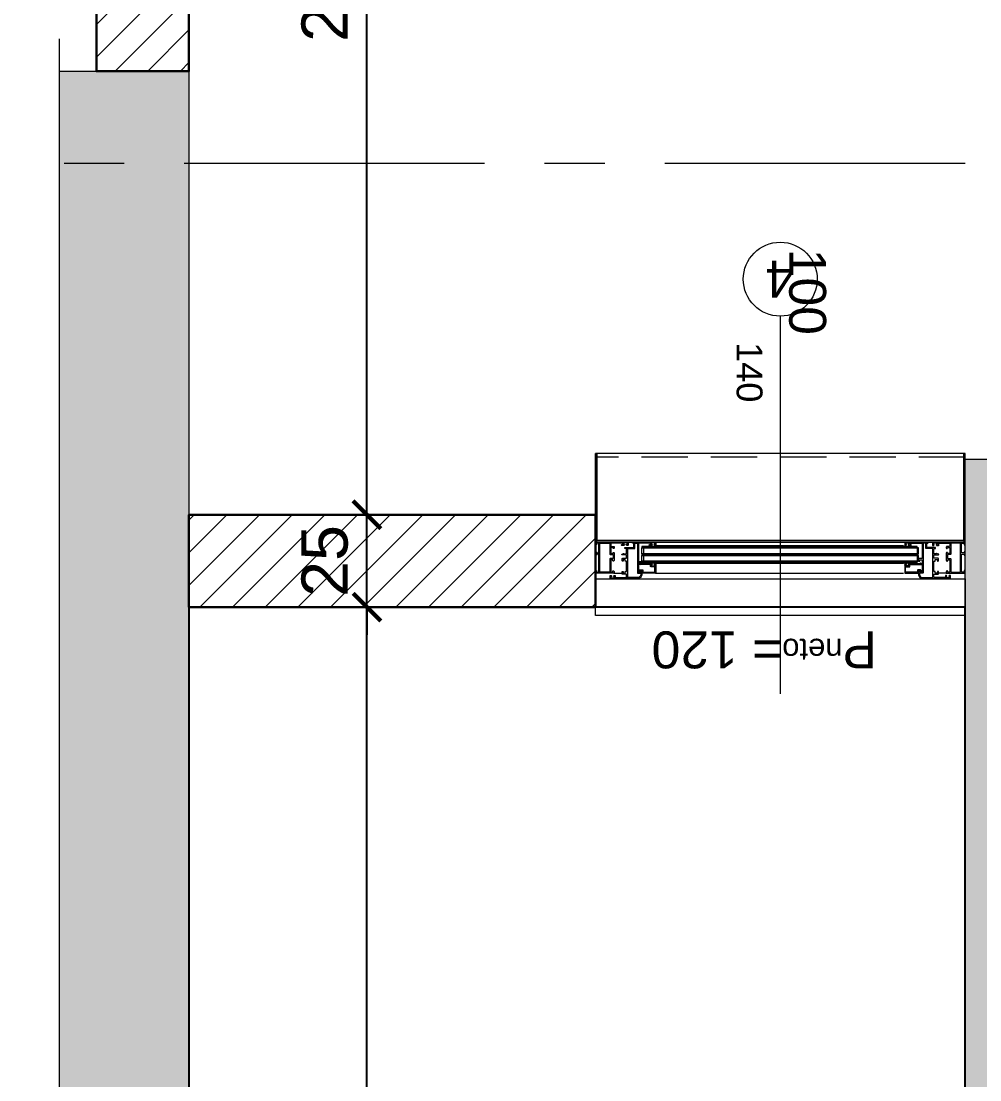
# Model space of a CAD drawing. Header units: centimetres. Extents: x 118247 to 130063, y -55119 to -48278.
# Drawn here: x 121099 to 121358.4, y -53070.2 to -52783.8 of the extents above; entities that cross this region are included whole.
import ezdxf

# ---------------------------------------------------------------- set-up
doc = ezdxf.new("R2010")
doc.units = ezdxf.units.CM
doc.header["$LTSCALE"] = 50
doc.header["$MEASUREMENT"] = 0
for name, pattern in [('AXES', [2, 1.25, -0.25, 0.25, -0.25]), ('CACHE', [0.375, 0.25, -0.125]), ('CONTINU', [0])]:
    doc.linetypes.add(name, pattern=pattern)
doc.layers.get('0').update_dxf_attribs({"color": 8})
for name, color, linetype in [('AXES', 10, 'AXES'), ('BETON COUPE', 3, 'CONTINU'), ('BORD', 5, 'Continuous'), ('COTE 50ème', 1, 'Continuous')]:
    doc.layers.add(name, color=color, linetype=linetype)
for name, color, linetype, lineweight in [('BETON HACHURE', 253, 'Continuous', 13), ('MACONNERIE COUPE', 7, 'Continuous', 30), ('MACONNERIE HACHURE', 253, 'Continuous', 13), ('WINDOWS', 21, 'Continuous', 5)]:
    doc.layers.add(name, color=color, linetype=linetype, lineweight=lineweight)
doc.styles.add('GENERATED_STYLE_1', font='arial.ttf')
doc.styles.add('RS_TXT_50', font='arial.ttf', dxfattribs={"height": 12.5})
doc.dimstyles.new('RS_50CM_LINEAIRE', dxfattribs={"dimscale": 5, "dimtxt": 12.5, "dimasz": 1.5, "dimexe": 1, "dimexo": 2.5, "dimgap": 1, "dimtad": 1, "dimdec": 1, "dimrnd": 0.5, "dimdsep": 46, "dimtxsty": 'RS_TXT_50', "dimblk1": 'ARCHTICK', "dimblk2": 'ARCHTICK', "dimsah": 1, "dimcen": 2.5, "dimdle": 1, "dimclrt": 4, "dimadec": 0, "dimazin": 2, "dimtfac": 1, "dimtdec": 1, "dimtix": 1, "dimtmove": 2, "dimatfit": 3, "dimfxl": 1, "dimtolj": 1, "dimtzin": 0, "dimarcsym": 0})

# ---------------------------------------------------------------- blocks, each defined once
blk = doc.blocks.new('_ArchTick')
at = {"color": 0, "linetype": 'ByBlock', "const_width": 0.15}
blk.add_lwpolyline([(-0.5, -0.5), (0.5, 0.5)], dxfattribs=at)
blk = doc.blocks.new('*D993')
at = {"layer": 'COTE 50ème', "color": 0, "lineweight": -2, "ltscale": 0.5, "transparency": 16777216}
for p, q in [((121057.63, -53139.36), (121057.63, -52792.36)), ((121096.88, -52797.36), (121052.63, -52797.36)), ((121096.88, -53134.36), (121052.63, -53134.36))]:
    blk.add_line(p, q, dxfattribs=at)
at = {"layer": 'Defpoints', "color": 0, "ltscale": 0.5, "transparency": 16777216}
for p in [(121057.63, -52797.36), (121109.38, -52797.36), (121109.38, -53134.36)]:
    blk.add_point(p, dxfattribs=at)
at = {"layer": 'COTE 50ème', "color": 0, "lineweight": -2, "ltscale": 0.5, "transparency": 16777216, "xscale": 7.5, "yscale": 7.5, "zscale": 7.5}
for p, rotation in [((121057.63, -52797.36), 90), ((121057.63, -53134.36), 270)]:
    blk.add_blockref('_ArchTick', p, dxfattribs=dict(at, rotation=rotation))
at = {"layer": 'COTE 50ème', "color": 4, "ltscale": 0.5, "transparency": 16777216, "insert": (121046.24, -52965.86), "char_height": 12.5, "attachment_point": 5, "rotation": 90, "style": 'RS_TXT_50'}
blk.add_mtext('\\A1;337', dxfattribs=at)
blk = doc.blocks.new('*D994')
at = {"layer": 'COTE 50ème', "color": 0, "lineweight": -2, "ltscale": 0.5, "transparency": 16777216}
for p, q in [((121057.63, -52802.36), (121057.63, -52607.36)), ((121106.88, -52612.36), (121052.63, -52612.36)), ((121096.88, -52797.36), (121052.63, -52797.36))]:
    blk.add_line(p, q, dxfattribs=at)
at = {"layer": 'Defpoints', "color": 0, "ltscale": 0.5, "transparency": 16777216}
for p in [(121057.63, -52612.36), (121119.38, -52612.36), (121109.38, -52797.36)]:
    blk.add_point(p, dxfattribs=at)
at = {"layer": 'COTE 50ème', "color": 0, "lineweight": -2, "ltscale": 0.5, "transparency": 16777216, "xscale": 7.5, "yscale": 7.5, "zscale": 7.5}
for p, rotation in [((121057.63, -52612.36), 90), ((121057.63, -52797.36), 270)]:
    blk.add_blockref('_ArchTick', p, dxfattribs=dict(at, rotation=rotation))
at = {"layer": 'COTE 50ème', "color": 4, "ltscale": 0.5, "transparency": 16777216, "insert": (121046.25, -52704.86), "char_height": 12.5, "attachment_point": 5, "rotation": 90, "style": 'RS_TXT_50'}
blk.add_mtext('\\A1;185', dxfattribs=at)
blk = doc.blocks.new('*D1058')
at = {"layer": 'COTE 50ème', "color": 0, "lineweight": -2, "ltscale": 0.5, "transparency": 16777216}
for p, q in [((121192.55, -53237.36), (121192.55, -52937.36)), ((121165.38, -52942.36), (121197.55, -52942.36)), ((121179.95, -53232.36), (121197.55, -53232.36))]:
    blk.add_line(p, q, dxfattribs=at)
at = {"layer": 'Defpoints', "color": 0, "ltscale": 0.5, "transparency": 16777216}
for p in [(121152.88, -52942.36), (121192.55, -52942.36), (121167.45, -53232.36)]:
    blk.add_point(p, dxfattribs=at)
at = {"layer": 'COTE 50ème', "color": 0, "lineweight": -2, "ltscale": 0.5, "transparency": 16777216, "xscale": 7.5, "yscale": 7.5, "zscale": 7.5}
for p, rotation in [((121192.55, -52942.36), 90), ((121192.55, -53232.36), 270)]:
    blk.add_blockref('_ArchTick', p, dxfattribs=dict(at, rotation=rotation))
at = {"layer": 'COTE 50ème', "color": 4, "ltscale": 0.5, "transparency": 16777216, "insert": (121181.17, -53087.36), "char_height": 12.5, "attachment_point": 5, "rotation": 90, "style": 'RS_TXT_50'}
blk.add_mtext('\\A1;290', dxfattribs=at)
blk = doc.blocks.new('*D1059')
at = {"layer": 'COTE 50ème', "color": 0, "lineweight": -2, "ltscale": 0.5, "transparency": 16777216}
for p, q in [((121192.55, -52917.36), (121192.55, -52909.86)), ((121170.24, -52917.36), (121197.55, -52917.36)), ((121192.55, -52942.36), (121192.55, -52917.36)), ((121165.38, -52942.36), (121197.55, -52942.36)), ((121192.55, -52942.36), (121192.55, -52949.86))]:
    blk.add_line(p, q, dxfattribs=at)
at = {"layer": 'Defpoints', "color": 0, "ltscale": 0.5, "transparency": 16777216}
for p in [(121157.74, -52917.36), (121192.55, -52917.36), (121152.88, -52942.36)]:
    blk.add_point(p, dxfattribs=at)
at = {"layer": 'COTE 50ème', "color": 0, "lineweight": -2, "ltscale": 0.5, "transparency": 16777216, "xscale": 7.5, "yscale": 7.5, "zscale": 7.5}
for p, rotation in [((121192.55, -52917.36), 270), ((121192.55, -52942.36), 90)]:
    blk.add_blockref('_ArchTick', p, dxfattribs=dict(at, rotation=rotation))
at = {"layer": 'COTE 50ème', "color": 4, "ltscale": 0.5, "transparency": 16777216, "insert": (121181.17, -52929.86), "char_height": 12.5, "attachment_point": 5, "rotation": 90, "style": 'RS_TXT_50'}
blk.add_mtext('\\A1;25', dxfattribs=at)
blk = doc.blocks.new('*D1060')
at = {"layer": 'COTE 50ème', "color": 0, "lineweight": -2, "ltscale": 0.5, "transparency": 16777216}
for p, q in [((121192.55, -52922.36), (121192.55, -52627.36)), ((121180.76, -52632.36), (121197.55, -52632.36)), ((121170.24, -52917.36), (121197.55, -52917.36))]:
    blk.add_line(p, q, dxfattribs=at)
at = {"layer": 'Defpoints', "color": 0, "ltscale": 0.5, "transparency": 16777216}
for p in [(121168.26, -52632.36), (121192.55, -52632.36), (121157.74, -52917.36)]:
    blk.add_point(p, dxfattribs=at)
at = {"layer": 'COTE 50ème', "color": 0, "lineweight": -2, "ltscale": 0.5, "transparency": 16777216, "xscale": 7.5, "yscale": 7.5, "zscale": 7.5}
for p, rotation in [((121192.55, -52632.36), 90), ((121192.55, -52917.36), 270)]:
    blk.add_blockref('_ArchTick', p, dxfattribs=dict(at, rotation=rotation))
at = {"layer": 'COTE 50ème', "color": 4, "ltscale": 0.5, "transparency": 16777216, "insert": (121181.17, -52774.86), "char_height": 12.5, "attachment_point": 5, "rotation": 90, "style": 'RS_TXT_50'}
blk.add_mtext('\\A1;285', dxfattribs=at)

msp = doc.modelspace()

# ---------------------------------------------------------------- hatches: boundary and pattern name
at = {"layer": 'BETON HACHURE', "ltscale": 0.5, "transparency": 33554559}
h = msp.add_hatch(color=256, dxfattribs=at)
h.dxf.hatch_style = 1
h.paths.add_polyline_path([(121239.38, -52057.36), (121214.38, -52057.36), (121214.38, -52562.36), (121239.38, -52562.36)])
h.paths.add_polyline_path([(121534.38, -52057.36), (121509.38, -52057.36), (121509.38, -52562.36), (121534.38, -52562.36)])
h.paths.add_polyline_path([(121604.38, -52797.36), (121639.38, -52797.36), (121639.38, -53272.36), (121109.38, -53272.36), (121109.38, -52797.36), (121144.38, -52797.36), (121144.38, -53232.36), (121354.38, -53232.36), (121354.38, -52902.36), (121394.38, -52902.36), (121394.38, -53232.36), (121604.38, -53232.36)])
at = {"layer": 'MACONNERIE HACHURE'}
h = msp.add_hatch(dxfattribs=at)
h.set_pattern_fill('ANSI31', color=256, scale=50, style=0)
h.paths.add_polyline_path([(121324.38, -52632.36), (121144.38, -52632.36), (121144.38, -52797.36), (121119.38, -52797.36), (121119.38, -52612.36), (121214.38, -52612.36), (121214.38, -52562.36), (121239.38, -52562.36), (121239.38, -52612.36), (121324.38, -52612.36)])
h.paths.add_polyline_path([(121509.38, -52562.36), (121509.38, -52612.36), (121424.38, -52612.36), (121424.38, -52632.36), (121534.38, -52632.36), (121534.38, -52562.36)])
h.paths.add_polyline_path([(121639.38, -52697.36), (121604.38, -52697.36), (121604.38, -52541.36), (121534.38, -52541.36), (121534.38, -52529.36), (121639.38, -52529.36)])
h.paths.add_polyline_path([(121604.38, -52942.36), (121494.38, -52942.36), (121494.38, -52917.36), (121604.38, -52917.36)])
h.paths.add_polyline_path([(121254.38, -52942.36), (121144.38, -52942.36), (121144.38, -52917.36), (121254.38, -52917.36)])
h.paths.add_polyline_path([(121389.38, -52082.36), (121239.38, -52082.36), (121239.38, -52057.36), (121389.38, -52057.36)])
h.paths.add_polyline_path([(121509.38, -52082.36), (121489.38, -52082.36), (121489.38, -52057.36), (121509.38, -52057.36)])
at = {"layer": 'WINDOWS'}
h = msp.add_hatch(dxfattribs=at)
h.set_pattern_fill('ANSI31', color=140, scale=2.5, angle=900)
h.set_pattern_definition([(225, (285361.23, -150813.63742), (0.2209708691, -0.2209708691), [])])
h.paths.add_polyline_path([(121341.4, -52925.94), (121266.96, -52925.94), (121266.96, -52926.34), (121341.4, -52926.34)])
h.paths.add_polyline_path([(121341.4, -52927.94), (121266.96, -52927.94), (121266.96, -52928.34), (121341.4, -52928.34)])
h.paths.add_polyline_path([(121341.41, -52929.94), (121266.96, -52929.94), (121266.96, -52930.34), (121341.41, -52930.34)])
at = {"layer": 'WINDOWS', "transparency": 33554559}
h = msp.add_hatch(dxfattribs=at)
h.set_pattern_fill('ANSI31', color=256, angle=900)
h.set_pattern_definition([(225, (285306.23, -150813.43742), (0.08838834765, -0.08838834765), [])])
h.paths.add_polyline_path([(121266.96, -52932.91), (121267.02, -52932.91), (121267.02, -52932.55, 0.414214), (121266.96, -52932.5), (121266.59, -52932.5, 0.247394), (121266.54, -52932.52, -1.657435), (121266.41, -52932.27), (121267.15, -52932.27, -0.414214), (121267.24, -52932.37), (121267.24, -52932.83, 0.414214), (121267.33, -52932.93), (121270.38, -52932.93, 0.414214), (121270.47, -52932.83), (121270.47, -52931.48, 0.414214), (121270.41, -52931.43), (121269.41, -52931.43, -0.414214), (121269.31, -52931.33), (121269.31, -52930.89, 0.414214), (121269.26, -52930.83), (121266.12, -52930.83, -0.737396), (121266.07, -52930.66), (121266.42, -52930.42, -0.603122), (121266.57, -52930.49), (121266.57, -52930.57, 0.414214), (121266.63, -52930.63), (121269.31, -52930.63), (121269.31, -52930.59, -0.414214), (121269.37, -52930.53), (121269.57, -52930.53, -0.250765), (121269.62, -52930.56), (121269.75, -52930.72, -0.599022), (121269.71, -52930.81), (121269.63, -52930.81, 0.414214), (121269.57, -52930.87), (121269.57, -52931.13, 0.414214), (121269.63, -52931.19), (121270.38, -52931.19, 0.414214), (121270.43, -52931.13), (121270.43, -52930.87, 0.414214), (121270.38, -52930.81), (121270.3, -52930.81, -0.599022), (121270.26, -52930.72), (121270.39, -52930.56, -0.250765), (121270.43, -52930.53), (121270.64, -52930.53, -0.414214), (121270.69, -52930.59), (121270.69, -52933.09, -0.414214), (121270.64, -52933.15), (121267.02, -52933.15), (121266.96, -52933.15)])
h = msp.add_hatch(dxfattribs=at)
h.set_pattern_fill('ANSI31', color=256, angle=900)
h.set_pattern_definition([(225, (285246.23, -150813.43742), (0.08838834765, -0.08838834765), [])])
h.paths.add_polyline_path([(121341.43, -52932.93, 0.414214), (121341.52, -52932.83), (121341.52, -52932.37, -0.414214), (121341.61, -52932.27), (121342.35, -52932.27, -1.835735), (121342.2, -52932.5), (121341.74, -52932.5), (121341.74, -52932.91), (121341.8, -52933.15), (121338.12, -52933.15, -0.414214), (121338.07, -52933.09), (121338.07, -52930.59, -0.414214), (121338.12, -52930.53), (121338.33, -52930.53, -0.250765), (121338.37, -52930.56), (121338.5, -52930.72, -0.599022), (121338.46, -52930.81), (121338.33, -52930.81), (121338.33, -52931.19), (121339.19, -52931.19), (121339.19, -52930.81), (121339.05, -52930.81, -0.649779), (121339.01, -52930.72), (121339.14, -52930.55, -0.212283), (121339.19, -52930.53), (121339.39, -52930.53, -0.414214), (121339.45, -52930.59), (121339.45, -52930.63), (121342.19, -52930.63), (121342.19, -52930.49, -0.603122), (121342.34, -52930.42), (121342.69, -52930.66, -0.737396), (121342.64, -52930.83), (121339.45, -52930.83), (121339.45, -52931.33, -0.414214), (121339.35, -52931.43), (121338.29, -52931.43), (121338.29, -52932.83, 0.414214), (121338.38, -52932.93)])

# ---------------------------------------------------------------- linework, layer by layer
at = {"layer": 'AXES', "lineweight": 5, "ltscale": 1.3}
for p, q in [((121109.38, -53422.37), (121109.38, -51920.77)), ((123564.38, -52822.36), (118384.38, -52822.36))]:
    msp.add_line(p, q, dxfattribs=at)
at = {"layer": 'BETON COUPE', "lineweight": 13}
msp.add_lwpolyline([(121604.38, -52797.36), (121639.38, -52797.36), (121639.38, -53272.36), (121109.38, -53272.36), (121109.38, -52797.36), (121144.38, -52797.36), (121144.38, -53232.36), (121354.38, -53232.36), (121354.38, -52902.36), (121394.38, -52902.36), (121394.38, -53232.36), (121604.38, -53232.36)], close=True, dxfattribs=at)
at = {"layer": 'BORD'}
msp.add_lwpolyline([(121354.38, -52942.36), (121144.38, -52942.36), (121144.38, -53232.36), (121354.38, -53232.36)], close=True, dxfattribs=at)
at = {"layer": 'MACONNERIE COUPE'}
for points in [[(121324.38, -52632.36), (121144.38, -52632.36), (121144.38, -52797.36), (121119.38, -52797.36), (121119.38, -52612.36), (121214.38, -52612.36), (121214.38, -52562.36), (121239.38, -52562.36), (121239.38, -52612.36), (121324.38, -52612.36)], [(121254.38, -52942.36), (121144.38, -52942.36), (121144.38, -52917.36), (121254.38, -52917.36)]]:
    msp.add_lwpolyline(points, close=True, dxfattribs=at)
at = {"layer": 'WINDOWS', "color": 165}
msp.add_line((121304.38, -52863.63), (121304.38, -52965.76), dxfattribs=at)
at = {"layer": 'WINDOWS', "color": 165, "linetype": 'CACHE'}
msp.add_line((121354.38, -52901.75), (121254.38, -52901.75), dxfattribs=at)
at = {"layer": 'WINDOWS'}
for p, q in [((121263.13, -52924.75), (121264.46, -52924.75)), ((121270.66, -52924.75), (121337.73, -52924.75)), ((121345.65, -52924.75), (121344.27, -52924.75)), ((121270.64, -52925.65), (121337.73, -52925.65)), ((121337.72, -52930.54), (121270.64, -52930.53)), ((121259.35, -52933.15), (121261.6, -52933.15)), ((121270.64, -52933.15), (121337.72, -52933.15)), ((121349.39, -52933.15), (121347.13, -52933.15)), ((121265.86, -52934.64), (121342.58, -52934.65))]:
    msp.add_line(p, q, dxfattribs=at)
at = {"layer": 'WINDOWS', "color": 165}
msp.add_lwpolyline([(121294.38, -52853.63, -1), (121314.38, -52853.63, -1)], format="xyb", close=True, dxfattribs=at)
for points in [[(121254.38, -52924.75), (121354.38, -52924.75), (121354.38, -52900.75), (121254.38, -52900.75)], [(121254.38, -52924.75), (121254.38, -52900.75), (121254.78, -52900.75), (121254.78, -52924.35)], [(121354.38, -52924.75), (121354.38, -52900.75), (121353.98, -52900.75), (121353.98, -52924.35)], [(121353.98, -52924.35), (121254.78, -52924.35), (121254.38, -52924.75), (121354.38, -52924.75)], [(121254.38, -52934.65), (121354.38, -52934.65), (121354.38, -52944.65), (121254.38, -52944.65)]]:
    msp.add_lwpolyline(points, close=True, dxfattribs=at)
at = {"layer": 'WINDOWS'}
for points in [[(121259.38, -52927.57), (121259.44, -52927.63, -0.198912), (121259.46, -52927.67), (121259.46, -52929.67, -0.198912), (121259.44, -52929.71), (121259.29, -52929.87, -0.198912), (121259.25, -52929.88), (121259.18, -52929.88, -0.414214), (121259.12, -52929.83), (121259.12, -52929.64, 0.340481), (121259.03, -52929.51), (121258.62, -52929.51, 0.414214), (121258.52, -52929.6), (121258.52, -52932.78, 0.414214), (121258.62, -52932.87), (121259.03, -52932.87, 0.414214), (121259.12, -52932.78), (121259.12, -52932.55, -0.414214), (121259.18, -52932.5), (121259.25, -52932.5, -0.198912), (121259.29, -52932.51), (121259.44, -52932.67, -0.198912), (121259.46, -52932.71), (121259.46, -52933.09, -0.414214), (121259.4, -52933.15), (121254.44, -52933.15, -0.414214), (121254.38, -52933.09), (121254.38, -52932.52, -0.322823), (121254.42, -52932.46), (121254.59, -52932.41, -0.511918), (121254.66, -52932.46), (121254.66, -52932.78, 0.414214), (121254.75, -52932.87), (121255.22, -52932.87, 0.414214), (121255.31, -52932.78), (121255.31, -52928.07, 0.414214), (121255.22, -52927.98), (121254.75, -52927.98, 0.414214), (121254.66, -52928.07), (121254.66, -52928.2, -0.511918), (121254.59, -52928.26), (121254.42, -52928.2, -0.322823), (121254.38, -52928.15), (121254.38, -52927.53, -0.322823), (121254.42, -52927.48), (121254.59, -52927.42, -0.511918), (121254.66, -52927.48), (121254.66, -52927.61, 0.414214), (121254.75, -52927.7), (121255.22, -52927.7, 0.414214), (121255.31, -52927.61), (121255.31, -52925.12, 0.414214), (121255.22, -52925.03), (121254.75, -52925.03, 0.414214), (121254.66, -52925.12), (121254.66, -52925.44, -0.511918), (121254.59, -52925.49), (121254.42, -52925.44, -0.322823), (121254.38, -52925.39), (121254.38, -52924.81, -0.414214), (121254.44, -52924.75), (121263.13, -52924.75, -0.414214), (121263.19, -52924.81), (121263.19, -52925.59, -0.414214), (121263.13, -52925.65), (121262.89, -52925.65, -0.250765), (121262.85, -52925.62), (121262.73, -52925.45, -0.599022), (121262.78, -52925.37), (121262.89, -52925.37, 0.414214), (121262.95, -52925.31), (121262.95, -52925.05, 0.414214), (121262.89, -52924.99), (121262.11, -52924.99, 0.414214), (121262.05, -52925.05), (121262.05, -52925.31, 0.414214), (121262.11, -52925.37), (121262.18, -52925.37, -0.599022), (121262.23, -52925.45), (121262.12, -52925.62, -0.250765), (121262.07, -52925.65), (121261.54, -52925.65, -1), (121261.54, -52925.44), (121261.75, -52925.44, 0.414214), (121261.81, -52925.39), (121261.81, -52925.09, 0.414214), (121261.75, -52925.03), (121258.58, -52925.03, 0.414214), (121258.52, -52925.09), (121258.52, -52925.81, 0.414214), (121258.62, -52925.91), (121259.27, -52925.91, -0.414214), (121259.46, -52926.09), (121259.46, -52926.35, -0.198912), (121259.44, -52926.39), (121259.38, -52926.45, -0.198912), (121259.34, -52926.47), (121259.23, -52926.47, -0.414214), (121259.18, -52926.41), (121259.18, -52926.24, 0.414214), (121259.12, -52926.19), (121258.62, -52926.19, 0.414214), (121258.52, -52926.28), (121258.52, -52927.74, 0.414214), (121258.62, -52927.83), (121259.12, -52927.83, 0.414214), (121259.18, -52927.77), (121259.18, -52927.61, -0.414214), (121259.23, -52927.55), (121259.34, -52927.55, -0.198912)], [(121258.39, -52934.64, -0.414214), (121258.34, -52934.59), (121258.34, -52933.8, -0.414214), (121258.39, -52933.75), (121258.6, -52933.75, -0.250765), (121258.65, -52933.77), (121258.78, -52933.94, -0.599022), (121258.73, -52934.03), (121258.64, -52934.03, 0.414214), (121258.58, -52934.08), (121258.58, -52934.35, 0.414214), (121258.64, -52934.4), (121259.42, -52934.4, 0.414214), (121259.48, -52934.35), (121259.48, -52934.08, 0.414214), (121259.42, -52934.03), (121259.33, -52934.03, -0.599022), (121259.28, -52933.94), (121259.41, -52933.77, -0.250765), (121259.46, -52933.75), (121259.66, -52933.75, -0.414214), (121259.72, -52933.8), (121259.72, -52934.31, 0.414214), (121259.77, -52934.36), (121262.72, -52934.36, 0.414214), (121262.82, -52934.27), (121262.82, -52933.52, 0.414214), (121262.72, -52933.43), (121261.7, -52933.43, -0.414214), (121261.6, -52933.34), (121261.6, -52932.78, -0.414214), (121261.7, -52932.68), (121261.83, -52932.68, -0.414214), (121261.88, -52932.74), (121261.88, -52933.09, 0.414214), (121261.94, -52933.15), (121262.39, -52933.15, 0.414214), (121262.44, -52933.09), (121262.44, -52932.74, -0.414214), (121262.5, -52932.68), (121262.76, -52932.68, 0.414214), (121262.82, -52932.63), (121262.82, -52929.94, 0.414214), (121262.76, -52929.88), (121262.5, -52929.88, -0.414214), (121262.44, -52929.83), (121262.44, -52929.47, 0.414214), (121262.39, -52929.42), (121261.94, -52929.42, 0.414214), (121261.88, -52929.47), (121261.88, -52929.83, -0.414214), (121261.83, -52929.88), (121261.7, -52929.88, -0.414214), (121261.6, -52929.79), (121261.6, -52929.23, -0.414214), (121261.7, -52929.14), (121262.72, -52929.14, 0.414214), (121262.82, -52929.04), (121262.82, -52928.26, 0.414214), (121262.72, -52928.17), (121261.6, -52928.17, -0.809546), (121261.57, -52927.99), (121261.99, -52927.8, -0.543142), (121262.07, -52927.85, 0.414214), (121262.13, -52927.91), (121262.72, -52927.91, 0.414214), (121262.82, -52927.81), (121262.82, -52926.58, 0.414214), (121262.76, -52926.52), (121262.41, -52926.52, -0.414214), (121262.35, -52926.47), (121262.35, -52926.3, -0.414214), (121262.41, -52926.24), (121264.63, -52926.24, 0.414214), (121264.72, -52926.15), (121264.72, -52925.09, 0.414214), (121264.67, -52925.03), (121264.46, -52925.03, -0.414214), (121264.4, -52924.97), (121264.4, -52924.81, -0.414214), (121264.46, -52924.75), (121270.64, -52924.75, -0.414214), (121270.69, -52924.81), (121270.69, -52925.59, -0.414214), (121270.64, -52925.65), (121270.43, -52925.65, -0.250765), (121270.39, -52925.62), (121270.26, -52925.45, -0.599022), (121270.3, -52925.37), (121270.4, -52925.37, 0.414214), (121270.45, -52925.31), (121270.45, -52925.05, 0.414214), (121270.4, -52924.99), (121269.61, -52924.99, 0.414214), (121269.56, -52925.05), (121269.56, -52925.31, 0.414214), (121269.61, -52925.37), (121269.71, -52925.37, -0.599022), (121269.75, -52925.45), (121269.62, -52925.62, -0.250765), (121269.57, -52925.65), (121269, -52925.65, -0.414214), (121268.94, -52925.59), (121268.94, -52925.5, -0.414214), (121269, -52925.44), (121269.26, -52925.44, 0.414214), (121269.31, -52925.39), (121269.31, -52925.09, 0.414214), (121269.26, -52925.03), (121266.08, -52925.03, 0.414214), (121266.03, -52925.09), (121266.03, -52929.92, 0.414214), (121266.08, -52929.97), (121266.91, -52929.97, -0.414214), (121266.96, -52930.03), (121266.96, -52930.42, -0.198912), (121266.95, -52930.45), (121266.79, -52930.61, -0.198912), (121266.75, -52930.63), (121266.68, -52930.63, -0.414214), (121266.63, -52930.57), (121266.63, -52930.35, 0.414214), (121266.53, -52930.25), (121266.12, -52930.25, 0.414214), (121266.03, -52930.35), (121266.03, -52932.78, 0.414214), (121266.12, -52932.87), (121266.53, -52932.87, 0.414214), (121266.63, -52932.78), (121266.63, -52932.55, -0.414214), (121266.68, -52932.5), (121266.75, -52932.5, -0.198912), (121266.79, -52932.51), (121266.95, -52932.67, -0.198912), (121266.96, -52932.71), (121266.96, -52933.43, -0.414214), (121265.75, -52934.64)], [(121350.37, -52934.64, 0.414214), (121350.42, -52934.59), (121350.42, -52933.8, 0.414214), (121350.37, -52933.75), (121350.16, -52933.75, 0.250765), (121350.11, -52933.77), (121349.98, -52933.94, 0.599022), (121350.03, -52934.03), (121350.12, -52934.03, -0.414214), (121350.18, -52934.08), (121350.18, -52934.35, -0.414214), (121350.12, -52934.4), (121349.34, -52934.4, -0.414214), (121349.28, -52934.35), (121349.28, -52934.08, -0.414214), (121349.34, -52934.03), (121349.43, -52934.03, 0.599022), (121349.48, -52933.94), (121349.35, -52933.77, 0.250765), (121349.3, -52933.75), (121349.1, -52933.75, 0.414214), (121349.04, -52933.8), (121349.04, -52934.31, -0.414214), (121348.99, -52934.36), (121346.04, -52934.36, -0.414214), (121345.94, -52934.27), (121345.94, -52933.52, -0.414214), (121346.04, -52933.43), (121347.06, -52933.43, 0.414214), (121347.16, -52933.34), (121347.16, -52932.78, 0.414214), (121347.06, -52932.68), (121346.93, -52932.68, 0.414214), (121346.88, -52932.74), (121346.88, -52933.09, -0.414214), (121346.82, -52933.15), (121346.37, -52933.15, -0.414214), (121346.32, -52933.09), (121346.32, -52932.74, 0.414214), (121346.26, -52932.68), (121346, -52932.68, -0.414214), (121345.94, -52932.63), (121345.94, -52929.94, -0.414214), (121346, -52929.88), (121346.26, -52929.88, 0.414214), (121346.32, -52929.83), (121346.32, -52929.47, -0.414214), (121346.37, -52929.42), (121346.82, -52929.42, -0.414214), (121346.88, -52929.47), (121346.88, -52929.83, 0.414214), (121346.93, -52929.88), (121347.06, -52929.88, 0.414214), (121347.16, -52929.79), (121347.16, -52929.23, 0.414214), (121347.06, -52929.14), (121346.04, -52929.14, -0.414214), (121345.94, -52929.04), (121345.94, -52928.26, -0.414214), (121346.04, -52928.17), (121347.16, -52928.17, 0.809546), (121347.19, -52927.99), (121346.77, -52927.8, 0.543142), (121346.69, -52927.85, -0.414214), (121346.63, -52927.91), (121346.04, -52927.91, -0.414214), (121345.94, -52927.81), (121345.94, -52926.58, -0.414214), (121346, -52926.52), (121346.35, -52926.52, 0.414214), (121346.41, -52926.47), (121346.41, -52926.3, 0.414214), (121346.35, -52926.24), (121344.13, -52926.24, -0.414214), (121344.04, -52926.15), (121344.04, -52925.09, -0.414214), (121344.09, -52925.03), (121344.3, -52925.03, 0.414214), (121344.36, -52924.97), (121344.36, -52924.81, 0.414214), (121344.3, -52924.75), (121338.12, -52924.75, 0.414214), (121338.07, -52924.81), (121338.07, -52925.59, 0.414214), (121338.12, -52925.65), (121338.33, -52925.65, 0.250765), (121338.37, -52925.62), (121338.5, -52925.45, 0.599022), (121338.46, -52925.37), (121338.36, -52925.37, -0.414214), (121338.31, -52925.31), (121338.31, -52925.05, -0.414214), (121338.36, -52924.99), (121339.15, -52924.99, -0.414214), (121339.2, -52925.05), (121339.2, -52925.31, -0.414214), (121339.15, -52925.37), (121339.05, -52925.37, 0.599022), (121339.01, -52925.45), (121339.14, -52925.62, 0.250765), (121339.19, -52925.65), (121339.76, -52925.65, 0.414214), (121339.82, -52925.59), (121339.82, -52925.5, 0.414214), (121339.76, -52925.44), (121339.5, -52925.44, -0.414214), (121339.45, -52925.39), (121339.45, -52925.09, -0.414214), (121339.5, -52925.03), (121342.68, -52925.03, -0.414214), (121342.73, -52925.09), (121342.73, -52929.17, -0.414214), (121342.68, -52929.23), (121341.85, -52929.23, 0.414214), (121341.8, -52929.29), (121341.8, -52929.67, 0.198912), (121341.82, -52929.71), (121341.97, -52929.87, 0.198912), (121342.01, -52929.88), (121342.08, -52929.88, 0.414214), (121342.13, -52929.83), (121342.13, -52929.6, -0.414214), (121342.23, -52929.51), (121342.64, -52929.51, -0.414214), (121342.73, -52929.6), (121342.73, -52932.78, -0.414214), (121342.64, -52932.87), (121342.23, -52932.87, -0.414214), (121342.13, -52932.78), (121342.13, -52932.55, 0.414214), (121342.08, -52932.5), (121342.01, -52932.5, 0.198912), (121341.97, -52932.51), (121341.82, -52932.67, 0.198912), (121341.8, -52932.71), (121341.8, -52933.43, 0.414214), (121343.01, -52934.64)], [(121349.38, -52927.57), (121349.32, -52927.63, 0.198912), (121349.3, -52927.67), (121349.3, -52929.67, 0.198912), (121349.32, -52929.71), (121349.47, -52929.87, 0.198912), (121349.51, -52929.88), (121349.58, -52929.88, 0.414214), (121349.64, -52929.83), (121349.64, -52929.64, -0.340481), (121349.73, -52929.51), (121350.14, -52929.51, -0.414214), (121350.24, -52929.6), (121350.24, -52932.78, -0.414214), (121350.14, -52932.87), (121349.73, -52932.87, -0.414214), (121349.64, -52932.78), (121349.64, -52932.55, 0.414214), (121349.58, -52932.5), (121349.51, -52932.5, 0.198912), (121349.47, -52932.51), (121349.32, -52932.67, 0.198912), (121349.3, -52932.71), (121349.3, -52933.09, 0.414214), (121349.36, -52933.15), (121354.32, -52933.15, 0.414214), (121354.38, -52933.09), (121354.38, -52932.52, 0.322823), (121354.34, -52932.46), (121354.17, -52932.41, 0.511918), (121354.1, -52932.46), (121354.1, -52932.78, -0.414214), (121354.01, -52932.87), (121353.54, -52932.87, -0.414214), (121353.45, -52932.78), (121353.45, -52928.07, -0.414214), (121353.54, -52927.98), (121354.01, -52927.98, -0.414214), (121354.1, -52928.07), (121354.1, -52928.2, 0.511918), (121354.17, -52928.26), (121354.34, -52928.2, 0.322823), (121354.38, -52928.15), (121354.38, -52927.53, 0.322823), (121354.34, -52927.48), (121354.17, -52927.42, 0.511918), (121354.1, -52927.48), (121354.1, -52927.61, -0.414214), (121354.01, -52927.7), (121353.54, -52927.7, -0.414214), (121353.45, -52927.61), (121353.45, -52925.12, -0.414214), (121353.54, -52925.03), (121354.01, -52925.03, -0.414214), (121354.1, -52925.12), (121354.1, -52925.44, 0.511918), (121354.17, -52925.49), (121354.34, -52925.44, 0.322823), (121354.38, -52925.39), (121354.38, -52924.81, 0.414214), (121354.32, -52924.75), (121345.63, -52924.75, 0.414214), (121345.57, -52924.81), (121345.57, -52925.59, 0.414214), (121345.63, -52925.65), (121345.87, -52925.65, 0.250765), (121345.91, -52925.62), (121346.03, -52925.45, 0.599022), (121345.98, -52925.37), (121345.87, -52925.37, -0.414214), (121345.81, -52925.31), (121345.81, -52925.05, -0.414214), (121345.87, -52924.99), (121346.65, -52924.99, -0.414214), (121346.71, -52925.05), (121346.71, -52925.31, -0.414214), (121346.65, -52925.37), (121346.58, -52925.37, 0.599022), (121346.53, -52925.45), (121346.64, -52925.62, 0.250765), (121346.69, -52925.65), (121347.22, -52925.65, 1), (121347.22, -52925.44), (121347.01, -52925.44, -0.414214), (121346.95, -52925.39), (121346.95, -52925.09, -0.414214), (121347.01, -52925.03), (121350.18, -52925.03, -0.414214), (121350.24, -52925.09), (121350.24, -52925.81, -0.414214), (121350.14, -52925.91), (121349.49, -52925.91, 0.414214), (121349.3, -52926.09), (121349.3, -52926.35, 0.198912), (121349.32, -52926.39), (121349.38, -52926.45, 0.198912), (121349.42, -52926.47), (121349.53, -52926.47, 0.414214), (121349.58, -52926.41), (121349.58, -52926.24, -0.414214), (121349.64, -52926.19), (121350.14, -52926.19, -0.414214), (121350.24, -52926.28), (121350.24, -52927.74, -0.414214), (121350.14, -52927.83), (121349.64, -52927.83, -0.414214), (121349.58, -52927.77), (121349.58, -52927.61, 0.414214), (121349.53, -52927.55), (121349.42, -52927.55, 0.198912)], [(121266.59, -52933.15, -0.414214), (121266.68, -52933.24), (121266.68, -52933.47), (121266.68, -52933.47, -0.414214), (121265.75, -52934.36), (121263.15, -52934.36, -0.414214), (121263.1, -52934.31), (121263.1, -52926.58, -0.414214), (121263.15, -52926.52), (121264.91, -52926.52, 0.414214), (121265, -52926.43), (121265, -52925.12, -0.414214), (121265.09, -52925.03), (121265.65, -52925.03, -0.414214), (121265.75, -52925.12), (121265.75, -52933.06, 0.414214), (121265.84, -52933.15)], [(121342.17, -52933.15, 0.414214), (121342.08, -52933.24), (121342.08, -52933.47), (121342.08, -52933.47, 0.414214), (121343.01, -52934.36), (121345.61, -52934.36, 0.414214), (121345.66, -52934.31), (121345.66, -52926.58, 0.414214), (121345.61, -52926.52), (121343.85, -52926.52, -0.414214), (121343.76, -52926.43), (121343.76, -52925.12, 0.414214), (121343.67, -52925.03), (121343.11, -52925.03, 0.414214), (121343.01, -52925.12), (121343.01, -52933.06, -0.414214), (121342.92, -52933.15)], [(121267.02, -52932.91), (121267.02, -52932.55, 0.414214), (121266.96, -52932.5), (121266.59, -52932.5, 0.247394), (121266.54, -52932.52, -1.657435), (121266.41, -52932.27), (121267.15, -52932.27, -0.414214), (121267.24, -52932.37), (121267.24, -52932.83, 0.414214), (121267.33, -52932.93), (121270.38, -52932.93, 0.414214), (121270.47, -52932.83), (121270.47, -52931.48, 0.414214), (121270.41, -52931.43), (121269.41, -52931.43, -0.414214), (121269.31, -52931.33), (121269.31, -52930.89, 0.414214), (121269.26, -52930.83), (121266.12, -52930.83, -0.737396), (121266.07, -52930.66), (121266.42, -52930.42, -0.603122), (121266.57, -52930.49), (121266.57, -52930.57, 0.414214), (121266.63, -52930.63), (121269.31, -52930.63), (121269.31, -52930.59, -0.414214), (121269.37, -52930.53), (121269.57, -52930.53, -0.250765), (121269.62, -52930.56), (121269.75, -52930.72, -0.599022), (121269.71, -52930.81), (121269.63, -52930.81, 0.414214), (121269.57, -52930.87), (121269.57, -52931.13, 0.414214), (121269.63, -52931.19), (121270.38, -52931.19, 0.414214), (121270.43, -52931.13), (121270.43, -52930.87, 0.414214), (121270.38, -52930.81), (121270.3, -52930.81, -0.599022), (121270.26, -52930.72), (121270.39, -52930.56, -0.250765), (121270.43, -52930.53), (121270.64, -52930.53, -0.414214), (121270.69, -52930.59), (121270.69, -52933.09, -0.414214), (121270.64, -52933.15), (121267.02, -52933.15), (121266.96, -52933.15), (121266.96, -52932.91)], [(121341.74, -52932.91), (121341.74, -52932.55, -0.414214), (121341.8, -52932.5), (121342.17, -52932.5, -0.247394), (121342.22, -52932.52, 1.657435), (121342.35, -52932.27), (121341.61, -52932.27, 0.414214), (121341.52, -52932.37), (121341.52, -52932.83, -0.414214), (121341.43, -52932.93), (121338.38, -52932.93, -0.414214), (121338.29, -52932.83), (121338.29, -52931.48, -0.414214), (121338.35, -52931.43), (121339.35, -52931.43, 0.414214), (121339.45, -52931.33), (121339.45, -52930.89, -0.414214), (121339.5, -52930.83), (121342.64, -52930.83, 0.737396), (121342.69, -52930.66), (121342.34, -52930.42, 0.603122), (121342.19, -52930.49), (121342.19, -52930.57, -0.414214), (121342.13, -52930.63), (121339.45, -52930.63), (121339.45, -52930.59, 0.414214), (121339.39, -52930.53), (121339.19, -52930.53, 0.250765), (121339.14, -52930.56), (121339.01, -52930.72, 0.599022), (121339.05, -52930.81), (121339.13, -52930.81, -0.414214), (121339.19, -52930.87), (121339.19, -52931.13, -0.414214), (121339.13, -52931.19), (121338.38, -52931.19, -0.414214), (121338.33, -52931.13), (121338.33, -52930.87, -0.414214), (121338.38, -52930.81), (121338.46, -52930.81, 0.599022), (121338.5, -52930.72), (121338.37, -52930.56, 0.250765), (121338.33, -52930.53), (121338.12, -52930.53, 0.414214), (121338.07, -52930.59), (121338.07, -52933.09, 0.414214), (121338.12, -52933.15), (121341.74, -52933.15), (121341.8, -52933.15), (121341.8, -52932.91)]]:
    msp.add_lwpolyline(points, format="xyb", close=True, dxfattribs=at)
for points in [[(121354.38, -52924.75), (121254.38, -52924.75), (121254.38, -52934.65), (121354.38, -52934.65)], [(121255.65, -52932.87), (121255.59, -52932.81), (121255.59, -52925.09), (121255.65, -52925.03), (121258.19, -52925.03), (121258.24, -52925.09), (121258.24, -52928.02), (121258.34, -52928.11), (121259.08, -52928.11), (121259.18, -52928.2), (121259.18, -52929.14), (121259.08, -52929.23), (121258.34, -52929.23), (121258.24, -52929.32), (121258.24, -52932.81), (121258.19, -52932.87)], [(121353.11, -52932.87), (121353.17, -52932.81), (121353.17, -52925.09), (121353.11, -52925.03), (121350.57, -52925.03), (121350.52, -52925.09), (121350.52, -52928.02), (121350.42, -52928.11), (121349.68, -52928.11), (121349.58, -52928.2), (121349.58, -52929.14), (121349.68, -52929.23), (121350.42, -52929.23), (121350.52, -52929.32), (121350.52, -52932.81), (121350.57, -52932.87)]]:
    msp.add_lwpolyline(points, close=True, dxfattribs=at)
at = {"layer": 'WINDOWS', "color": 140}
for points in [[(121341.4, -52925.94), (121266.96, -52925.94), (121266.96, -52926.34), (121341.4, -52926.34)], [(121266.96, -52927.94), (121266.96, -52926.34), (121267.36, -52926.34), (121267.36, -52927.94)], [(121341.8, -52927.94), (121341.8, -52926.34), (121341.4, -52926.34), (121341.4, -52927.94)], [(121341.4, -52927.94), (121266.96, -52927.94), (121266.96, -52928.34), (121341.4, -52928.34)], [(121266.96, -52929.94), (121266.96, -52928.34), (121267.36, -52928.34), (121267.36, -52929.94)], [(121341.41, -52929.94), (121266.96, -52929.94), (121266.96, -52930.34), (121341.41, -52930.34)], [(121341.8, -52929.94), (121341.8, -52928.34), (121341.4, -52928.34), (121341.4, -52929.94)]]:
    msp.add_lwpolyline(points, close=True, dxfattribs=at)

# ---------------------------------------------------------------- texts
at = {"layer": 'WINDOWS', "color": 165, "style": 'GENERATED_STYLE_1'}
for s, insert, char_height, attachment_point, rotation in [('\\A1;\\pt0;100', (121306.65, -52868.7), 10, 9, 270), ('\\A1;\\pt0;4', (121308.19, -52858.63), 10, 1, 180), ('\\A1;140', (121292.47, -52886.96), 7, 9, 270), ('\\A1;\\pt0;P{\\H0.6x;neto}= 120', (121330.54, -52958.9), 10, 1, 180)]:
    msp.add_mtext(s, dxfattribs=dict(at, insert=insert, char_height=char_height, attachment_point=attachment_point, rotation=rotation))

# ---------------------------------------------------------------- dimensions: what is measured, and where the dimension line sits
at = {"layer": 'COTE 50ème', "ltscale": 0.5}
for base, p1, p2, picture, middle in [((121057.63, -52612.36), (121109.38, -52797.36), (121119.38, -52612.36), '*D994', (121046.25, -52704.86)), ((121192.55, -52632.36), (121157.74, -52917.36), (121168.26, -52632.36), '*D1060', (121181.17, -52774.86)), ((121057.63, -52797.36), (121109.38, -53134.36), (121109.38, -52797.36), '*D993', (121046.24, -52965.86)), ((121192.55, -52917.36), (121152.88, -52942.36), (121157.74, -52917.36), '*D1059', (121181.17, -52929.86)), ((121192.55, -52942.36), (121167.45, -53232.36), (121152.88, -52942.36), '*D1058', (121181.17, -53087.36))]:
    dim = msp.add_linear_dim(base=base, p1=p1, p2=p2, angle=90, dimstyle='RS_50CM_LINEAIRE', dxfattribs=at)
    dim.commit()
    dim.dimension.update_dxf_attribs({"geometry": picture, "text_midpoint": middle})

doc.saveas('drawing.dxf')
